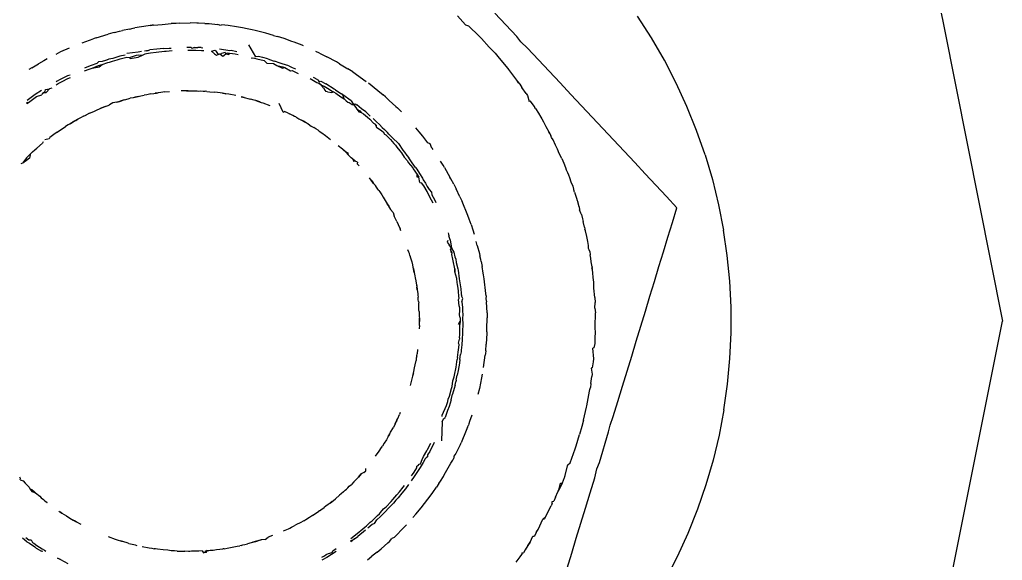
# Model space of a CAD drawing. Header units: millimetres. Extents: x -2916 to 2490, y 92 to 4100.
# Drawn here: x -865.2 to -847.08, y 1757.44 to 1767.41 of the extents above; entities that cross this region are included whole.
import ezdxf

# ---------------------------------------------------------------- set-up
doc = ezdxf.new("R2010")
doc.units = ezdxf.units.MM

msp = doc.modelspace()

# ---------------------------------------------------------------- linework, layer by layer
for p, q in [((-857.129, 1767.483), (-856.981, 1767.315)), ((-856.038, 1767.101), (-856.44, 1767.531)), ((-853.554, 1767.074), (-853.812, 1767.474)), ((-848.224, 1767.592), (-848.164, 1767.292)), ((-862.833, 1767.298), (-863.082, 1767.259)), ((-862.763, 1767.309), (-862.833, 1767.298)), ((-862.797, 1767.304), (-862.763, 1767.309)), ((-862.733, 1767.312), (-862.763, 1767.309)), ((-862.733, 1767.312), (-862.578, 1767.326)), ((-862.578, 1767.326), (-862.411, 1767.342)), ((-862.361, 1767.343), (-862.411, 1767.342)), ((-862.318, 1767.344), (-862.361, 1767.343)), ((-862.26, 1767.346), (-862.318, 1767.344)), ((-862.26, 1767.346), (-862.059, 1767.351)), ((-861.936, 1767.347), (-862.059, 1767.351)), ((-861.909, 1767.346), (-861.936, 1767.347)), ((-861.787, 1767.342), (-861.909, 1767.346)), ((-861.787, 1767.342), (-861.707, 1767.339)), ((-861.707, 1767.339), (-861.555, 1767.323)), ((-861.512, 1767.309), (-861.555, 1767.323)), ((-861.512, 1767.309), (-861.484, 1767.316)), ((-861.356, 1767.303), (-861.484, 1767.316)), ((-861.204, 1767.278), (-861.356, 1767.303)), ((-861.092, 1767.259), (-861.204, 1767.278)), ((-856.981, 1767.315), (-856.926, 1767.298)), ((-856.926, 1767.298), (-856.731, 1767.106)), ((-848.164, 1767.292), (-847.082, 1761.851)), ((-863.793, 1767.079), (-863.569, 1767.144)), ((-863.487, 1767.168), (-863.569, 1767.144)), ((-863.455, 1767.177), (-863.487, 1767.168)), ((-863.455, 1767.177), (-863.36, 1767.199)), ((-863.36, 1767.199), (-863.306, 1767.211)), ((-863.179, 1767.239), (-863.306, 1767.211)), ((-863.179, 1767.239), (-863.111, 1767.254)), ((-863.111, 1767.254), (-863.082, 1767.259)), ((-861.008, 1767.246), (-861.092, 1767.259)), ((-860.914, 1767.224), (-861.008, 1767.246)), ((-860.86, 1767.211), (-860.914, 1767.224)), ((-860.665, 1767.166), (-860.86, 1767.211)), ((-860.52, 1767.122), (-860.665, 1767.166)), ((-860.52, 1767.122), (-860.447, 1767.1)), ((-860.327, 1767.064), (-860.447, 1767.1)), ((-856.731, 1767.106), (-856.686, 1767.067)), ((-855.961, 1767.003), (-856.038, 1767.101)), ((-864.052, 1766.985), (-863.847, 1767.059)), ((-863.793, 1767.079), (-863.847, 1767.059)), ((-860.848, 1766.725), (-860.977, 1766.95)), ((-860.185, 1767.011), (-860.327, 1767.064)), ((-860.14, 1766.994), (-860.185, 1767.011)), ((-859.997, 1766.941), (-860.14, 1766.994)), ((-859.971, 1766.929), (-859.997, 1766.941)), ((-856.543, 1766.907), (-856.686, 1767.067)), ((-856.543, 1766.907), (-856.436, 1766.796)), ((-855.837, 1766.886), (-855.961, 1767.003)), ((-853.315, 1766.662), (-853.554, 1767.074)), ((-864.448, 1766.817), (-864.537, 1766.771)), ((-864.293, 1766.884), (-864.448, 1766.817)), ((-863.354, 1766.739), (-863.488, 1766.696)), ((-863.261, 1766.76), (-863.354, 1766.739)), ((-863.018, 1766.814), (-863.23, 1766.789)), ((-863.181, 1766.716), (-863.047, 1766.757)), ((-863.047, 1766.757), (-863.009, 1766.764)), ((-862.958, 1766.823), (-863.018, 1766.814)), ((-863.018, 1766.719), (-862.94, 1766.759)), ((-863.009, 1766.764), (-862.94, 1766.759)), ((-862.94, 1766.759), (-862.891, 1766.779)), ((-862.837, 1766.842), (-862.903, 1766.832)), ((-862.891, 1766.779), (-862.868, 1766.789)), ((-862.872, 1766.839), (-862.837, 1766.842)), ((-862.868, 1766.789), (-862.794, 1766.801)), ((-862.837, 1766.842), (-862.806, 1766.854)), ((-862.677, 1766.866), (-862.806, 1766.854)), ((-862.794, 1766.801), (-862.687, 1766.815)), ((-862.687, 1766.815), (-862.536, 1766.83)), ((-862.611, 1766.872), (-862.677, 1766.866)), ((-862.545, 1766.88), (-862.611, 1766.872)), ((-862.545, 1766.88), (-862.446, 1766.886)), ((-862.536, 1766.83), (-862.505, 1766.834)), ((-862.505, 1766.834), (-862.391, 1766.841)), ((-862.446, 1766.886), (-862.409, 1766.889)), ((-862.039, 1766.9), (-862.123, 1766.899)), ((-862.102, 1766.848), (-862.003, 1766.847)), ((-862.039, 1766.9), (-862.024, 1766.879)), ((-861.989, 1766.901), (-862.024, 1766.879)), ((-862.003, 1766.847), (-861.958, 1766.85)), ((-861.989, 1766.901), (-861.918, 1766.897)), ((-861.958, 1766.85), (-861.851, 1766.845)), ((-861.856, 1766.896), (-861.918, 1766.897)), ((-861.856, 1766.896), (-861.828, 1766.892)), ((-861.851, 1766.845), (-861.805, 1766.843)), ((-861.665, 1766.833), (-861.598, 1766.849)), ((-861.665, 1766.833), (-861.608, 1766.781)), ((-861.608, 1766.781), (-861.575, 1766.757)), ((-861.598, 1766.849), (-861.581, 1766.826)), ((-861.581, 1766.826), (-861.543, 1766.769)), ((-861.575, 1766.757), (-861.543, 1766.769)), ((-861.543, 1766.769), (-861.514, 1766.779)), ((-861.331, 1766.84), (-861.52, 1766.867)), ((-861.514, 1766.779), (-861.482, 1766.789)), ((-861.514, 1766.779), (-861.457, 1766.737)), ((-861.412, 1766.806), (-861.482, 1766.789)), ((-861.457, 1766.737), (-861.431, 1766.757)), ((-861.431, 1766.757), (-861.399, 1766.78)), ((-861.412, 1766.806), (-861.399, 1766.78)), ((-861.399, 1766.78), (-861.371, 1766.801)), ((-861.399, 1766.78), (-861.344, 1766.771)), ((-861.371, 1766.801), (-861.344, 1766.771)), ((-861.344, 1766.771), (-861.329, 1766.794)), ((-861.302, 1766.841), (-861.331, 1766.84)), ((-861.329, 1766.794), (-861.231, 1766.779)), ((-861.201, 1766.821), (-861.302, 1766.841)), ((-861.231, 1766.779), (-861.172, 1766.767)), ((-860.806, 1766.734), (-860.848, 1766.725)), ((-860.72, 1766.712), (-860.806, 1766.734)), ((-859.675, 1766.797), (-859.741, 1766.826)), ((-859.675, 1766.797), (-859.541, 1766.726)), ((-859.363, 1766.632), (-859.541, 1766.726)), ((-856.436, 1766.796), (-856.362, 1766.702)), ((-855.637, 1766.672), (-855.837, 1766.886)), ((-864.977, 1766.525), (-864.857, 1766.597)), ((-864.761, 1766.655), (-864.857, 1766.597)), ((-864.696, 1766.689), (-864.761, 1766.655)), ((-863.937, 1766.546), (-864.008, 1766.52)), ((-863.885, 1766.569), (-863.937, 1766.546)), ((-863.784, 1766.603), (-863.885, 1766.569)), ((-863.87, 1766.52), (-863.752, 1766.565)), ((-863.753, 1766.634), (-863.784, 1766.603)), ((-863.685, 1766.64), (-863.753, 1766.634)), ((-863.752, 1766.565), (-863.681, 1766.588)), ((-863.737, 1766.54), (-863.681, 1766.588)), ((-863.621, 1766.659), (-863.685, 1766.64)), ((-863.681, 1766.588), (-863.578, 1766.622)), ((-863.558, 1766.681), (-863.621, 1766.659)), ((-863.584, 1766.671), (-863.621, 1766.659)), ((-863.558, 1766.681), (-863.584, 1766.671)), ((-863.578, 1766.622), (-863.549, 1766.631)), ((-863.488, 1766.696), (-863.558, 1766.681)), ((-863.549, 1766.631), (-863.491, 1766.649)), ((-863.491, 1766.649), (-863.403, 1766.674)), ((-863.403, 1766.674), (-863.352, 1766.687)), ((-863.352, 1766.687), (-863.226, 1766.719)), ((-863.226, 1766.719), (-863.181, 1766.716)), ((-863.181, 1766.716), (-863.165, 1766.694)), ((-863.165, 1766.694), (-863.018, 1766.719)), ((-860.933, 1766.705), (-860.874, 1766.703)), ((-860.908, 1766.711), (-860.874, 1766.703)), ((-860.874, 1766.703), (-860.83, 1766.692)), ((-860.83, 1766.692), (-860.697, 1766.656)), ((-860.63, 1766.688), (-860.72, 1766.712)), ((-860.697, 1766.656), (-860.668, 1766.635)), ((-860.668, 1766.635), (-860.649, 1766.607)), ((-860.649, 1766.607), (-860.523, 1766.602)), ((-860.63, 1766.688), (-860.529, 1766.654)), ((-860.529, 1766.654), (-860.503, 1766.648)), ((-860.523, 1766.602), (-860.464, 1766.567)), ((-860.403, 1766.611), (-860.503, 1766.648)), ((-860.464, 1766.567), (-860.35, 1766.542)), ((-860.464, 1766.567), (-860.356, 1766.515)), ((-860.364, 1766.598), (-860.403, 1766.611)), ((-860.303, 1766.578), (-860.364, 1766.598)), ((-860.24, 1766.558), (-860.303, 1766.578)), ((-860.24, 1766.558), (-860.18, 1766.529)), ((-859.303, 1766.596), (-859.363, 1766.632)), ((-859.303, 1766.596), (-859.151, 1766.503)), ((-856.362, 1766.702), (-856.2, 1766.513)), ((-855.438, 1766.459), (-855.637, 1766.672)), ((-853.096, 1766.24), (-853.315, 1766.662)), ((-864.977, 1766.525), (-865.033, 1766.492)), ((-864.322, 1766.378), (-864.467, 1766.299)), ((-864.271, 1766.387), (-864.322, 1766.378)), ((-864.006, 1766.466), (-863.923, 1766.5)), ((-863.923, 1766.5), (-863.87, 1766.52)), ((-863.87, 1766.52), (-863.737, 1766.54)), ((-860.356, 1766.515), (-860.313, 1766.527)), ((-860.35, 1766.542), (-860.313, 1766.527)), ((-860.313, 1766.527), (-860.21, 1766.469)), ((-860.21, 1766.469), (-860.18, 1766.476)), ((-860.18, 1766.529), (-860.12, 1766.502)), ((-860.18, 1766.476), (-860.071, 1766.416)), ((-859.062, 1766.448), (-859.151, 1766.503)), ((-859.062, 1766.448), (-858.813, 1766.273)), ((-856.2, 1766.513), (-856.188, 1766.49)), ((-856.188, 1766.49), (-856.023, 1766.271)), ((-855.239, 1766.247), (-855.438, 1766.459)), ((-864.51, 1766.28), (-864.533, 1766.263)), ((-864.532, 1766.209), (-864.492, 1766.232)), ((-864.467, 1766.299), (-864.51, 1766.28)), ((-864.492, 1766.232), (-864.42, 1766.271)), ((-864.42, 1766.271), (-864.314, 1766.325)), ((-864.314, 1766.325), (-864.268, 1766.348)), ((-859.848, 1766.324), (-859.722, 1766.253)), ((-859.703, 1766.302), (-859.783, 1766.344)), ((-859.722, 1766.253), (-859.686, 1766.24)), ((-859.703, 1766.302), (-859.679, 1766.267)), ((-859.686, 1766.24), (-859.636, 1766.204)), ((-859.658, 1766.216), (-859.686, 1766.24)), ((-859.679, 1766.267), (-859.653, 1766.276)), ((-859.636, 1766.204), (-859.658, 1766.216)), ((-859.653, 1766.276), (-859.56, 1766.227)), ((-859.636, 1766.204), (-859.586, 1766.183)), ((-859.602, 1766.154), (-859.636, 1766.204)), ((-859.586, 1766.183), (-859.527, 1766.149)), ((-859.406, 1766.13), (-859.56, 1766.227)), ((-858.774, 1766.245), (-858.601, 1766.106)), ((-856.003, 1766.245), (-856.023, 1766.271)), ((-856.023, 1766.271), (-855.979, 1766.219)), ((-856.003, 1766.245), (-855.979, 1766.219)), ((-855.979, 1766.219), (-855.943, 1766.158)), ((-855.041, 1766.034), (-855.239, 1766.247)), ((-852.898, 1765.807), (-853.096, 1766.24)), ((-864.917, 1766.03), (-865.065, 1765.923)), ((-864.799, 1766.105), (-864.917, 1766.03)), ((-864.892, 1765.993), (-864.798, 1766.028)), ((-864.785, 1766.058), (-864.798, 1766.028)), ((-864.785, 1766.058), (-864.736, 1766.089)), ((-864.785, 1766.058), (-864.757, 1766.063)), ((-864.757, 1766.063), (-864.717, 1766.069)), ((-864.736, 1766.089), (-864.729, 1766.121)), ((-864.729, 1766.121), (-864.654, 1766.139)), ((-864.717, 1766.069), (-864.654, 1766.139)), ((-864.613, 1766.148), (-864.654, 1766.139)), ((-863.018, 1765.997), (-862.972, 1766.006)), ((-862.972, 1766.006), (-862.909, 1766.02)), ((-862.86, 1766.027), (-862.909, 1766.02)), ((-862.788, 1766.043), (-862.86, 1766.027)), ((-862.788, 1766.043), (-862.732, 1766.051)), ((-862.732, 1766.051), (-862.706, 1766.055)), ((-862.65, 1766.063), (-862.706, 1766.055)), ((-862.706, 1766.055), (-862.68, 1766.057)), ((-862.68, 1766.057), (-862.65, 1766.063)), ((-862.6, 1766.068), (-862.65, 1766.063)), ((-862.528, 1766.078), (-862.6, 1766.068)), ((-862.528, 1766.078), (-862.441, 1766.084)), ((-862.129, 1766.101), (-862.225, 1766.096)), ((-862.129, 1766.101), (-862.072, 1766.101)), ((-862.099, 1766.101), (-862.129, 1766.101)), ((-862.099, 1766.101), (-862.072, 1766.101)), ((-862.072, 1766.101), (-862.006, 1766.101)), ((-862.006, 1766.101), (-861.933, 1766.097)), ((-861.933, 1766.097), (-861.908, 1766.095)), ((-861.908, 1766.095), (-861.867, 1766.096)), ((-861.867, 1766.096), (-861.819, 1766.092)), ((-861.819, 1766.092), (-861.781, 1766.091)), ((-861.755, 1766.089), (-861.781, 1766.091)), ((-861.755, 1766.089), (-861.696, 1766.082)), ((-861.696, 1766.082), (-861.606, 1766.075)), ((-861.504, 1766.06), (-861.606, 1766.075)), ((-861.465, 1766.056), (-861.504, 1766.06)), ((-861.465, 1766.056), (-861.439, 1766.053)), ((-861.4, 1766.045), (-861.465, 1766.056)), ((-861.439, 1766.053), (-861.4, 1766.045)), ((-861.347, 1766.037), (-861.4, 1766.045)), ((-861.22, 1766.01), (-861.347, 1766.037)), ((-859.602, 1766.154), (-859.575, 1766.114)), ((-859.575, 1766.114), (-859.557, 1766.087)), ((-859.529, 1766.082), (-859.557, 1766.087)), ((-859.529, 1766.082), (-859.446, 1766.067)), ((-859.527, 1766.149), (-859.44, 1766.095)), ((-859.446, 1766.067), (-859.415, 1766.078)), ((-859.44, 1766.095), (-859.415, 1766.078)), ((-859.415, 1766.078), (-859.372, 1766.053)), ((-859.379, 1766.117), (-859.406, 1766.13)), ((-859.379, 1766.117), (-859.354, 1766.099)), ((-859.372, 1766.053), (-859.279, 1765.991)), ((-859.354, 1766.099), (-859.268, 1766.044)), ((-859.247, 1766.025), (-859.268, 1766.044)), ((-859.09, 1765.915), (-859.247, 1766.025)), ((-859.22, 1765.951), (-859.247, 1766.025)), ((-858.601, 1766.106), (-858.499, 1766.024)), ((-858.457, 1765.986), (-858.499, 1766.024)), ((-855.865, 1766.047), (-855.943, 1766.158)), ((-855.865, 1766.047), (-855.842, 1766.011)), ((-855.842, 1766.011), (-855.809, 1765.903)), ((-854.843, 1765.823), (-855.041, 1766.034)), ((-865.067, 1765.862), (-865.066, 1765.892)), ((-865.067, 1765.862), (-865.039, 1765.884)), ((-865.066, 1765.892), (-865.039, 1765.884)), ((-865.039, 1765.884), (-864.892, 1765.993)), ((-863.626, 1765.811), (-863.571, 1765.83)), ((-863.571, 1765.83), (-863.546, 1765.842)), ((-863.486, 1765.88), (-863.546, 1765.842)), ((-863.415, 1765.887), (-863.486, 1765.88)), ((-863.415, 1765.887), (-863.351, 1765.908)), ((-863.382, 1765.896), (-863.415, 1765.887)), ((-863.382, 1765.896), (-863.326, 1765.915)), ((-863.351, 1765.908), (-863.382, 1765.896)), ((-863.297, 1765.924), (-863.351, 1765.908)), ((-863.351, 1765.908), (-863.326, 1765.915)), ((-863.326, 1765.915), (-863.297, 1765.924)), ((-863.263, 1765.932), (-863.297, 1765.924)), ((-863.263, 1765.932), (-863.164, 1765.962)), ((-863.112, 1765.972), (-863.164, 1765.962)), ((-863.044, 1765.991), (-863.112, 1765.972)), ((-863.076, 1765.982), (-863.112, 1765.972)), ((-863.076, 1765.982), (-863.018, 1765.997)), ((-863.044, 1765.991), (-863.076, 1765.982)), ((-863.018, 1765.997), (-863.044, 1765.991)), ((-861.091, 1765.984), (-861.12, 1765.991)), ((-861.12, 1765.991), (-861.065, 1765.977)), ((-861.065, 1765.977), (-861.091, 1765.984)), ((-861.065, 1765.977), (-860.971, 1765.954)), ((-860.971, 1765.954), (-860.945, 1765.944)), ((-860.881, 1765.926), (-860.945, 1765.944)), ((-860.846, 1765.918), (-860.881, 1765.926)), ((-860.846, 1765.918), (-860.82, 1765.91)), ((-860.778, 1765.895), (-860.846, 1765.918)), ((-860.82, 1765.91), (-860.75, 1765.885)), ((-860.82, 1765.91), (-860.778, 1765.895)), ((-860.778, 1765.895), (-860.75, 1765.885)), ((-860.75, 1765.885), (-860.721, 1765.878)), ((-860.721, 1765.878), (-860.589, 1765.828)), ((-860.345, 1765.707), (-860.417, 1765.868)), ((-859.279, 1765.991), (-859.22, 1765.951)), ((-859.22, 1765.951), (-859.186, 1765.913)), ((-859.186, 1765.913), (-859.155, 1765.89)), ((-859.155, 1765.89), (-859.126, 1765.883)), ((-859.126, 1765.883), (-859.073, 1765.844)), ((-859.09, 1765.915), (-859.045, 1765.849)), ((-859.073, 1765.844), (-859.045, 1765.849)), ((-859.045, 1765.849), (-859.014, 1765.857)), ((-859.045, 1765.849), (-859.006, 1765.792)), ((-859.014, 1765.857), (-858.988, 1765.843)), ((-858.902, 1765.77), (-858.988, 1765.843)), ((-858.388, 1765.922), (-858.457, 1765.986)), ((-858.388, 1765.922), (-858.265, 1765.81)), ((-855.784, 1765.909), (-855.809, 1765.903)), ((-855.716, 1765.817), (-855.784, 1765.909)), ((-854.646, 1765.612), (-854.843, 1765.823)), ((-864.025, 1765.631), (-863.981, 1765.652)), ((-863.917, 1765.685), (-863.981, 1765.652)), ((-863.981, 1765.652), (-863.941, 1765.673)), ((-863.917, 1765.685), (-863.941, 1765.673)), ((-863.917, 1765.685), (-863.865, 1765.708)), ((-863.865, 1765.708), (-863.822, 1765.726)), ((-863.822, 1765.726), (-863.789, 1765.744)), ((-863.789, 1765.744), (-863.719, 1765.772)), ((-863.661, 1765.797), (-863.719, 1765.772)), ((-863.719, 1765.772), (-863.686, 1765.785)), ((-863.686, 1765.785), (-863.626, 1765.811)), ((-863.686, 1765.785), (-863.661, 1765.797)), ((-863.626, 1765.811), (-863.661, 1765.797)), ((-860.345, 1765.707), (-860.322, 1765.717)), ((-860.253, 1765.688), (-860.322, 1765.717)), ((-860.253, 1765.688), (-860.229, 1765.676)), ((-860.164, 1765.641), (-860.229, 1765.676)), ((-860.137, 1765.627), (-860.164, 1765.641)), ((-859.006, 1765.792), (-858.986, 1765.762)), ((-858.986, 1765.762), (-858.929, 1765.732)), ((-858.986, 1765.762), (-858.952, 1765.713)), ((-858.952, 1765.713), (-858.905, 1765.701)), ((-858.929, 1765.732), (-858.905, 1765.701)), ((-858.905, 1765.701), (-858.861, 1765.675)), ((-858.823, 1765.709), (-858.902, 1765.77)), ((-858.861, 1765.675), (-858.789, 1765.614)), ((-858.738, 1765.632), (-858.823, 1765.709)), ((-858.265, 1765.81), (-858.239, 1765.786)), ((-858.165, 1765.709), (-858.239, 1765.786)), ((-855.689, 1765.772), (-855.716, 1765.817)), ((-855.703, 1765.794), (-855.716, 1765.817)), ((-855.689, 1765.772), (-855.703, 1765.794)), ((-855.689, 1765.772), (-855.637, 1765.685)), ((-855.637, 1765.685), (-855.595, 1765.612)), ((-852.72, 1765.366), (-852.898, 1765.807)), ((-864.308, 1765.47), (-864.359, 1765.44)), ((-864.254, 1765.505), (-864.308, 1765.47)), ((-864.275, 1765.49), (-864.308, 1765.47)), ((-864.275, 1765.49), (-864.222, 1765.524)), ((-864.254, 1765.505), (-864.275, 1765.49)), ((-864.254, 1765.505), (-864.199, 1765.537)), ((-864.254, 1765.505), (-864.222, 1765.524)), ((-864.199, 1765.537), (-864.222, 1765.524)), ((-864.134, 1765.574), (-864.199, 1765.537)), ((-864.199, 1765.537), (-864.17, 1765.552)), ((-864.17, 1765.552), (-864.134, 1765.574)), ((-864.071, 1765.604), (-864.134, 1765.574)), ((-864.025, 1765.631), (-864.071, 1765.604)), ((-860.112, 1765.617), (-860.137, 1765.627)), ((-860.112, 1765.617), (-860.055, 1765.585)), ((-860.055, 1765.585), (-860.004, 1765.559)), ((-859.972, 1765.54), (-860.004, 1765.559)), ((-860.004, 1765.559), (-859.949, 1765.527)), ((-859.972, 1765.54), (-859.949, 1765.527)), ((-859.922, 1765.51), (-859.972, 1765.54)), ((-859.922, 1765.51), (-859.949, 1765.527)), ((-859.949, 1765.527), (-859.884, 1765.489)), ((-859.884, 1765.489), (-859.922, 1765.51)), ((-859.884, 1765.489), (-859.827, 1765.45)), ((-858.789, 1765.614), (-858.745, 1765.574)), ((-858.745, 1765.574), (-858.68, 1765.504)), ((-858.625, 1765.53), (-858.688, 1765.587)), ((-858.68, 1765.504), (-858.654, 1765.491)), ((-858.654, 1765.491), (-858.624, 1765.43)), ((-858.621, 1765.459), (-858.654, 1765.491)), ((-858.567, 1765.478), (-858.625, 1765.53)), ((-858.624, 1765.43), (-858.621, 1765.459)), ((-858.567, 1765.478), (-858.516, 1765.424)), ((-855.595, 1765.612), (-855.576, 1765.582)), ((-855.576, 1765.582), (-855.545, 1765.527)), ((-855.545, 1765.527), (-855.498, 1765.44)), ((-854.449, 1765.402), (-854.646, 1765.612)), ((-864.575, 1765.293), (-864.648, 1765.237)), ((-864.512, 1765.337), (-864.575, 1765.293)), ((-864.512, 1765.337), (-864.468, 1765.368)), ((-864.512, 1765.337), (-864.49, 1765.353)), ((-864.49, 1765.353), (-864.468, 1765.368)), ((-864.468, 1765.368), (-864.423, 1765.397)), ((-864.423, 1765.397), (-864.359, 1765.44)), ((-859.827, 1765.45), (-859.78, 1765.424)), ((-859.74, 1765.396), (-859.78, 1765.424)), ((-859.702, 1765.372), (-859.74, 1765.396)), ((-859.702, 1765.372), (-859.68, 1765.357)), ((-859.68, 1765.357), (-859.634, 1765.323)), ((-859.634, 1765.323), (-859.564, 1765.275)), ((-859.564, 1765.275), (-859.471, 1765.202)), ((-858.624, 1765.43), (-858.523, 1765.363)), ((-858.523, 1765.363), (-858.502, 1765.341)), ((-858.516, 1765.424), (-858.473, 1765.384)), ((-858.502, 1765.341), (-858.477, 1765.3)), ((-858.477, 1765.3), (-858.45, 1765.287)), ((-858.423, 1765.328), (-858.473, 1765.384)), ((-858.45, 1765.287), (-858.397, 1765.231)), ((-858.397, 1765.3), (-858.423, 1765.328)), ((-858.328, 1765.229), (-858.397, 1765.3)), ((-857.834, 1765.341), (-857.899, 1765.418)), ((-857.768, 1765.263), (-857.834, 1765.341)), ((-855.498, 1765.44), (-855.444, 1765.342)), ((-855.444, 1765.342), (-855.41, 1765.277)), ((-855.428, 1765.31), (-855.444, 1765.342)), ((-855.41, 1765.277), (-855.428, 1765.31)), ((-855.394, 1765.24), (-855.41, 1765.277)), ((-854.253, 1765.192), (-854.449, 1765.402)), ((-852.563, 1764.916), (-852.72, 1765.366)), ((-864.783, 1765.133), (-864.888, 1765.043)), ((-864.772, 1765.161), (-864.783, 1765.133)), ((-864.661, 1765.211), (-864.741, 1765.192)), ((-864.648, 1765.237), (-864.661, 1765.211)), ((-858.397, 1765.231), (-858.368, 1765.198)), ((-858.368, 1765.198), (-858.303, 1765.126)), ((-858.328, 1765.229), (-858.22, 1765.13)), ((-858.303, 1765.126), (-858.276, 1765.094)), ((-858.276, 1765.094), (-858.249, 1765.061)), ((-858.22, 1765.13), (-858.135, 1765.004)), ((-857.678, 1765.141), (-857.768, 1765.263)), ((-857.632, 1765.121), (-857.678, 1765.141)), ((-857.605, 1765.043), (-857.632, 1765.121)), ((-855.368, 1765.192), (-855.394, 1765.24)), ((-855.321, 1765.097), (-855.368, 1765.192)), ((-855.303, 1765.059), (-855.321, 1765.097)), ((-854.057, 1764.983), (-854.253, 1765.192)), ((-865.01, 1764.93), (-865.039, 1764.901)), ((-865.01, 1764.93), (-865.019, 1764.87)), ((-864.966, 1764.974), (-865.01, 1764.93)), ((-864.985, 1764.955), (-865.01, 1764.93)), ((-864.985, 1764.955), (-864.966, 1764.974)), ((-864.966, 1764.974), (-864.924, 1765.01)), ((-864.924, 1765.01), (-864.888, 1765.043)), ((-859.253, 1765.023), (-859.329, 1765.085)), ((-859.226, 1764.998), (-859.253, 1765.023)), ((-859.204, 1764.978), (-859.253, 1765.023)), ((-859.204, 1764.978), (-859.226, 1764.998)), ((-859.204, 1764.978), (-859.184, 1764.96)), ((-859.148, 1764.948), (-859.204, 1764.978)), ((-859.184, 1764.96), (-859.148, 1764.948)), ((-859.184, 1764.96), (-859.146, 1764.921)), ((-859.146, 1764.921), (-859.148, 1764.948)), ((-859.092, 1764.865), (-859.146, 1764.921)), ((-858.249, 1765.061), (-858.191, 1764.991)), ((-858.191, 1764.991), (-858.161, 1764.953)), ((-858.161, 1764.953), (-858.116, 1764.875)), ((-858.135, 1765.004), (-858.106, 1764.965)), ((-858.106, 1764.965), (-858.067, 1764.905)), ((-857.605, 1765.043), (-857.584, 1765.014)), ((-855.286, 1765.023), (-855.303, 1765.059)), ((-855.257, 1764.94), (-855.286, 1765.023)), ((-855.207, 1764.848), (-855.257, 1764.94)), ((-853.862, 1764.774), (-854.057, 1764.983)), ((-852.563, 1764.916), (-852.428, 1764.46)), ((-865.179, 1764.761), (-865.148, 1764.769)), ((-865.079, 1764.865), (-865.148, 1764.769)), ((-865.148, 1764.769), (-865.056, 1764.841)), ((-865.039, 1764.901), (-865.079, 1764.865)), ((-865.056, 1764.841), (-865.019, 1764.87)), ((-859.064, 1764.843), (-859.092, 1764.865)), ((-859.064, 1764.843), (-859.043, 1764.793)), ((-859.017, 1764.799), (-859.064, 1764.843)), ((-859.017, 1764.799), (-859.043, 1764.793)), ((-858.971, 1764.78), (-859.017, 1764.799)), ((-858.971, 1764.78), (-858.978, 1764.755)), ((-858.945, 1764.715), (-858.978, 1764.755)), ((-858.116, 1764.875), (-858.05, 1764.808)), ((-858.067, 1764.905), (-858.026, 1764.86)), ((-858.05, 1764.808), (-858.042, 1764.777)), ((-858.042, 1764.777), (-857.956, 1764.681)), ((-857.966, 1764.773), (-858.026, 1764.86)), ((-857.903, 1764.687), (-857.966, 1764.773)), ((-857.396, 1764.728), (-857.443, 1764.801)), ((-855.207, 1764.848), (-855.19, 1764.806)), ((-855.19, 1764.806), (-855.17, 1764.763)), ((-855.17, 1764.763), (-855.138, 1764.683)), ((-853.667, 1764.565), (-853.862, 1764.774)), ((-857.956, 1764.681), (-857.945, 1764.659)), ((-857.945, 1764.659), (-857.876, 1764.555)), ((-857.903, 1764.687), (-857.881, 1764.652)), ((-857.881, 1764.652), (-857.83, 1764.576)), ((-857.874, 1764.507), (-857.876, 1764.555)), ((-857.876, 1764.555), (-857.845, 1764.506)), ((-857.83, 1764.576), (-857.776, 1764.485)), ((-857.367, 1764.683), (-857.396, 1764.728)), ((-857.367, 1764.683), (-857.27, 1764.509)), ((-855.138, 1764.683), (-855.123, 1764.641)), ((-855.123, 1764.641), (-855.102, 1764.595)), ((-855.102, 1764.595), (-855.085, 1764.547)), ((-853.472, 1764.357), (-853.667, 1764.565)), ((-858.719, 1764.45), (-858.753, 1764.494)), ((-858.719, 1764.45), (-858.698, 1764.421)), ((-858.676, 1764.389), (-858.719, 1764.45)), ((-858.698, 1764.421), (-858.676, 1764.389)), ((-858.676, 1764.389), (-858.645, 1764.351)), ((-857.845, 1764.506), (-857.874, 1764.507)), ((-857.822, 1764.408), (-857.845, 1764.506)), ((-857.822, 1764.408), (-857.792, 1764.404)), ((-857.751, 1764.349), (-857.792, 1764.404)), ((-857.776, 1764.485), (-857.761, 1764.454)), ((-857.761, 1764.454), (-857.719, 1764.395)), ((-857.719, 1764.395), (-857.706, 1764.371)), ((-857.719, 1764.395), (-857.688, 1764.336)), ((-857.706, 1764.371), (-857.688, 1764.336)), ((-857.252, 1764.476), (-857.27, 1764.509)), ((-857.195, 1764.375), (-857.252, 1764.476)), ((-857.195, 1764.375), (-857.154, 1764.288)), ((-855.085, 1764.547), (-855.065, 1764.499)), ((-855.065, 1764.499), (-855.037, 1764.422)), ((-855.037, 1764.422), (-855.006, 1764.338)), ((-852.428, 1764.46), (-852.315, 1763.998)), ((-858.625, 1764.319), (-858.645, 1764.351)), ((-858.599, 1764.283), (-858.625, 1764.319)), ((-858.58, 1764.259), (-858.599, 1764.283)), ((-858.58, 1764.259), (-858.565, 1764.238)), ((-858.565, 1764.238), (-858.528, 1764.178)), ((-857.692, 1764.244), (-857.751, 1764.349)), ((-857.662, 1764.189), (-857.692, 1764.244)), ((-857.688, 1764.336), (-857.654, 1764.279)), ((-857.612, 1764.083), (-857.662, 1764.189)), ((-857.654, 1764.279), (-857.608, 1764.228)), ((-857.608, 1764.228), (-857.604, 1764.179)), ((-857.085, 1764.143), (-857.154, 1764.288)), ((-855.006, 1764.338), (-854.989, 1764.284)), ((-854.989, 1764.284), (-854.987, 1764.255)), ((-854.97, 1764.232), (-854.987, 1764.255)), ((-854.97, 1764.232), (-854.947, 1764.158)), ((-853.278, 1764.15), (-853.472, 1764.357)), ((-858.528, 1764.178), (-858.498, 1764.135)), ((-858.498, 1764.135), (-858.445, 1764.046)), ((-858.445, 1764.046), (-858.425, 1764.017)), ((-858.425, 1764.017), (-858.397, 1763.968)), ((-858.41, 1763.991), (-858.425, 1764.017)), ((-857.581, 1764.028), (-857.612, 1764.083)), ((-857.604, 1764.179), (-857.556, 1764.091)), ((-857.556, 1764.091), (-857.532, 1764.039)), ((-857.085, 1764.143), (-857.044, 1764.057)), ((-856.94, 1763.797), (-857.044, 1764.057)), ((-854.947, 1764.158), (-854.936, 1764.12)), ((-854.936, 1764.12), (-854.92, 1764.078)), ((-854.92, 1764.078), (-854.913, 1764.048)), ((-854.885, 1763.961), (-854.913, 1764.048)), ((-853.084, 1763.943), (-853.278, 1764.15)), ((-858.383, 1763.942), (-858.41, 1763.991)), ((-858.397, 1763.968), (-858.383, 1763.942)), ((-858.364, 1763.91), (-858.397, 1763.968)), ((-858.383, 1763.942), (-858.364, 1763.91)), ((-858.364, 1763.91), (-858.317, 1763.856)), ((-858.317, 1763.856), (-858.299, 1763.787)), ((-854.885, 1763.961), (-854.878, 1763.904)), ((-854.853, 1763.839), (-854.878, 1763.904)), ((-854.844, 1763.815), (-854.853, 1763.839)), ((-853.167, 1763.672), (-853.084, 1763.943)), ((-852.315, 1763.998), (-852.224, 1763.53)), ((-858.287, 1763.759), (-858.299, 1763.787)), ((-858.26, 1763.711), (-858.287, 1763.759)), ((-858.249, 1763.687), (-858.26, 1763.711)), ((-858.249, 1763.687), (-858.225, 1763.632)), ((-856.913, 1763.729), (-856.94, 1763.797)), ((-856.88, 1763.63), (-856.913, 1763.729)), ((-854.844, 1763.815), (-854.825, 1763.735)), ((-854.825, 1763.735), (-854.81, 1763.687)), ((-854.786, 1763.584), (-854.81, 1763.687)), ((-853.249, 1763.401), (-853.167, 1763.672)), ((-858.225, 1763.632), (-858.187, 1763.551)), ((-858.174, 1763.514), (-858.187, 1763.551)), ((-857.303, 1763.48), (-857.293, 1763.454)), ((-856.88, 1763.63), (-856.848, 1763.533)), ((-856.848, 1763.533), (-856.822, 1763.452)), ((-854.786, 1763.584), (-854.782, 1763.548)), ((-854.77, 1763.514), (-854.782, 1763.548)), ((-854.746, 1763.411), (-854.77, 1763.514)), ((-852.155, 1763.06), (-852.224, 1763.53)), ((-857.309, 1763.339), (-857.319, 1763.306)), ((-857.319, 1763.306), (-857.285, 1763.26)), ((-857.293, 1763.454), (-857.287, 1763.426)), ((-857.265, 1763.349), (-857.287, 1763.426)), ((-857.265, 1763.349), (-857.243, 1763.194)), ((-856.765, 1763.248), (-856.783, 1763.318)), ((-854.728, 1763.316), (-854.746, 1763.411)), ((-854.72, 1763.281), (-854.728, 1763.316)), ((-854.716, 1763.244), (-854.72, 1763.281)), ((-853.332, 1763.129), (-853.249, 1763.401)), ((-858.026, 1763.12), (-858.044, 1763.168)), ((-858.018, 1763.095), (-858.026, 1763.12)), ((-857.243, 1763.194), (-857.285, 1763.26)), ((-857.26, 1763.172), (-857.243, 1763.194)), ((-857.231, 1763.107), (-857.26, 1763.172)), ((-857.26, 1763.172), (-857.255, 1763.121)), ((-857.255, 1763.121), (-857.231, 1763.107)), ((-857.243, 1763.194), (-857.195, 1763.123)), ((-857.237, 1763.081), (-857.231, 1763.107)), ((-857.195, 1763.123), (-857.176, 1763.039)), ((-856.765, 1763.248), (-856.726, 1763.096)), ((-854.711, 1763.187), (-854.716, 1763.244)), ((-854.699, 1763.164), (-854.711, 1763.187)), ((-854.692, 1763.132), (-854.699, 1763.164)), ((-854.692, 1763.132), (-854.683, 1763.074)), ((-853.415, 1762.856), (-853.332, 1763.129)), ((-858.007, 1763.059), (-858.018, 1763.095)), ((-858.007, 1763.059), (-857.998, 1763.018)), ((-857.998, 1763.018), (-857.974, 1762.941)), ((-857.974, 1762.941), (-857.962, 1762.887)), ((-857.215, 1762.995), (-857.237, 1763.081)), ((-857.208, 1762.964), (-857.215, 1762.995)), ((-857.176, 1762.817), (-857.208, 1762.964)), ((-857.176, 1763.039), (-857.163, 1762.995)), ((-857.163, 1762.995), (-857.152, 1762.933)), ((-857.152, 1762.933), (-857.126, 1762.817)), ((-856.726, 1763.096), (-856.715, 1763.053)), ((-856.702, 1762.986), (-856.715, 1763.053)), ((-856.696, 1762.953), (-856.702, 1762.986)), ((-856.696, 1762.953), (-856.678, 1762.857)), ((-854.672, 1763.012), (-854.683, 1763.074)), ((-854.666, 1762.941), (-854.672, 1763.012)), ((-854.649, 1762.851), (-854.666, 1762.941)), ((-852.109, 1762.586), (-852.155, 1763.06)), ((-857.962, 1762.887), (-857.952, 1762.847)), ((-857.952, 1762.847), (-857.943, 1762.814)), ((-857.943, 1762.814), (-857.937, 1762.788)), ((-857.929, 1762.745), (-857.943, 1762.814)), ((-857.937, 1762.788), (-857.929, 1762.745)), ((-857.929, 1762.745), (-857.915, 1762.686)), ((-857.176, 1762.817), (-857.182, 1762.787)), ((-857.182, 1762.787), (-857.176, 1762.76)), ((-857.176, 1762.76), (-857.176, 1762.817)), ((-857.144, 1762.637), (-857.176, 1762.76)), ((-857.126, 1762.817), (-857.12, 1762.787)), ((-857.12, 1762.787), (-857.099, 1762.632)), ((-856.654, 1762.735), (-856.678, 1762.857)), ((-854.649, 1762.851), (-854.654, 1762.823)), ((-854.643, 1762.797), (-854.654, 1762.823)), ((-854.643, 1762.797), (-854.649, 1762.851)), ((-854.635, 1762.74), (-854.643, 1762.797)), ((-854.629, 1762.652), (-854.635, 1762.74)), ((-853.498, 1762.583), (-853.415, 1762.856)), ((-857.915, 1762.686), (-857.91, 1762.647)), ((-857.91, 1762.647), (-857.9, 1762.594)), ((-857.9, 1762.594), (-857.89, 1762.549)), ((-857.133, 1762.563), (-857.144, 1762.637)), ((-857.129, 1762.527), (-857.133, 1762.563)), ((-857.099, 1762.632), (-857.079, 1762.521)), ((-856.649, 1762.706), (-856.654, 1762.735)), ((-856.64, 1762.63), (-856.649, 1762.706)), ((-856.605, 1762.357), (-856.64, 1762.63)), ((-854.617, 1762.57), (-854.629, 1762.652)), ((-854.616, 1762.457), (-854.617, 1762.57)), ((-853.581, 1762.309), (-853.498, 1762.583)), ((-852.086, 1762.11), (-852.109, 1762.586)), ((-857.89, 1762.549), (-857.878, 1762.475)), ((-857.89, 1762.549), (-857.882, 1762.502)), ((-857.882, 1762.502), (-857.878, 1762.475)), ((-857.882, 1762.502), (-857.871, 1762.428)), ((-857.871, 1762.428), (-857.878, 1762.475)), ((-857.871, 1762.428), (-857.864, 1762.361)), ((-857.119, 1762.456), (-857.129, 1762.527)), ((-857.113, 1762.4), (-857.119, 1762.456)), ((-857.103, 1762.306), (-857.113, 1762.4)), ((-857.079, 1762.521), (-857.067, 1762.446)), ((-857.067, 1762.446), (-857.06, 1762.362)), ((-854.595, 1762.286), (-854.616, 1762.457)), ((-857.864, 1762.361), (-857.862, 1762.331)), ((-857.862, 1762.331), (-857.855, 1762.29)), ((-857.853, 1762.249), (-857.855, 1762.29)), ((-857.849, 1762.213), (-857.853, 1762.249)), ((-857.849, 1762.213), (-857.845, 1762.186)), ((-857.11, 1762.246), (-857.1, 1762.274)), ((-857.102, 1762.131), (-857.11, 1762.246)), ((-857.1, 1762.274), (-857.103, 1762.306)), ((-857.06, 1762.362), (-857.053, 1762.314)), ((-857.033, 1762.27), (-857.053, 1762.314)), ((-857.047, 1762.208), (-857.033, 1762.27)), ((-857.047, 1762.208), (-857.038, 1762.103)), ((-856.603, 1762.319), (-856.61, 1762.261)), ((-856.61, 1762.261), (-856.596, 1762.205)), ((-856.603, 1762.319), (-856.605, 1762.357)), ((-856.584, 1762.005), (-856.596, 1762.205)), ((-854.595, 1762.286), (-854.59, 1762.194)), ((-854.595, 1762.09), (-854.59, 1762.194)), ((-853.665, 1762.034), (-853.581, 1762.309)), ((-857.843, 1762.159), (-857.845, 1762.186)), ((-857.841, 1762.105), (-857.843, 1762.159)), ((-857.84, 1762.058), (-857.841, 1762.105)), ((-857.836, 1762.029), (-857.84, 1762.058)), ((-857.836, 1762.029), (-857.835, 1761.932)), ((-857.088, 1762.092), (-857.102, 1762.131)), ((-857.09, 1761.964), (-857.087, 1762.047)), ((-857.087, 1762.047), (-857.088, 1762.092)), ((-857.038, 1762.103), (-857.037, 1762.036)), ((-857.037, 1762.036), (-857.034, 1761.97)), ((-854.595, 1762.09), (-854.584, 1762.003)), ((-853.749, 1761.759), (-853.665, 1762.034)), ((-852.085, 1761.634), (-852.086, 1762.11)), ((-857.835, 1761.932), (-857.833, 1761.906)), ((-857.833, 1761.906), (-857.832, 1761.842)), ((-857.832, 1761.868), (-857.833, 1761.906)), ((-857.833, 1761.767), (-857.832, 1761.842)), ((-857.832, 1761.842), (-857.832, 1761.868)), ((-857.11, 1761.796), (-857.082, 1761.851)), ((-857.082, 1761.91), (-857.09, 1761.964)), ((-857.082, 1761.851), (-857.087, 1761.785)), ((-857.082, 1761.91), (-857.082, 1761.851)), ((-857.034, 1761.97), (-857.035, 1761.899)), ((-857.035, 1761.899), (-857.035, 1761.864)), ((-857.035, 1761.864), (-857.034, 1761.833)), ((-857.034, 1761.833), (-857.033, 1761.758)), ((-856.586, 1761.707), (-856.585, 1761.908)), ((-856.584, 1762.005), (-856.585, 1761.908)), ((-854.589, 1761.824), (-854.582, 1761.92)), ((-854.585, 1761.956), (-854.584, 1762.003)), ((-854.582, 1761.92), (-854.585, 1761.956)), ((-848.164, 1756.411), (-847.082, 1761.851)), ((-857.833, 1761.767), (-857.837, 1761.708)), ((-857.087, 1761.785), (-857.11, 1761.796)), ((-857.088, 1761.638), (-857.084, 1761.727)), ((-857.084, 1761.727), (-857.087, 1761.785)), ((-857.036, 1761.697), (-857.037, 1761.625)), ((-857.033, 1761.758), (-857.036, 1761.697)), ((-856.586, 1761.652), (-856.588, 1761.626)), ((-856.586, 1761.652), (-856.586, 1761.707)), ((-854.592, 1761.721), (-854.588, 1761.797)), ((-854.585, 1761.646), (-854.592, 1761.721)), ((-854.588, 1761.797), (-854.589, 1761.824)), ((-853.833, 1761.482), (-853.749, 1761.759)), ((-857.111, 1761.446), (-857.094, 1761.518)), ((-857.092, 1761.544), (-857.094, 1761.518)), ((-857.092, 1761.544), (-857.089, 1761.6)), ((-857.089, 1761.6), (-857.088, 1761.638)), ((-857.046, 1761.519), (-857.051, 1761.413)), ((-857.037, 1761.625), (-857.046, 1761.519)), ((-856.588, 1761.626), (-856.601, 1761.425)), ((-854.594, 1761.435), (-854.593, 1761.539)), ((-854.593, 1761.539), (-854.585, 1761.646)), ((-853.917, 1761.205), (-853.833, 1761.482)), ((-852.106, 1761.159), (-852.085, 1761.634)), ((-857.867, 1761.329), (-857.876, 1761.245)), ((-857.116, 1761.279), (-857.106, 1761.362)), ((-857.102, 1761.42), (-857.111, 1761.446)), ((-857.106, 1761.362), (-857.102, 1761.42)), ((-857.063, 1761.316), (-857.064, 1761.281)), ((-857.051, 1761.413), (-857.063, 1761.316)), ((-856.61, 1761.3), (-856.616, 1761.251)), ((-856.61, 1761.3), (-856.601, 1761.425)), ((-854.607, 1761.354), (-854.632, 1761.348)), ((-854.615, 1761.152), (-854.632, 1761.348)), ((-854.607, 1761.354), (-854.594, 1761.435)), ((-857.913, 1761.041), (-857.895, 1761.124)), ((-857.889, 1761.165), (-857.895, 1761.124)), ((-857.881, 1761.208), (-857.889, 1761.165)), ((-857.881, 1761.208), (-857.876, 1761.245)), ((-857.142, 1761.101), (-857.133, 1761.14)), ((-857.127, 1761.181), (-857.133, 1761.14)), ((-857.127, 1761.181), (-857.116, 1761.279)), ((-857.084, 1761.142), (-857.093, 1761.071)), ((-857.084, 1761.142), (-857.073, 1761.233)), ((-857.064, 1761.281), (-857.073, 1761.233)), ((-856.65, 1760.997), (-856.62, 1761.222)), ((-856.616, 1761.251), (-856.62, 1761.222)), ((-854.62, 1761.1), (-854.615, 1761.152)), ((-854.002, 1760.927), (-853.917, 1761.205)), ((-852.15, 1760.685), (-852.106, 1761.159)), ((-857.935, 1760.922), (-857.921, 1760.988)), ((-857.921, 1760.988), (-857.913, 1761.041)), ((-857.172, 1760.912), (-857.167, 1760.94)), ((-857.167, 1760.94), (-857.155, 1761.001)), ((-857.155, 1761.001), (-857.142, 1761.101)), ((-857.115, 1760.94), (-857.134, 1760.855)), ((-857.105, 1761.006), (-857.115, 1760.94)), ((-857.093, 1761.071), (-857.105, 1761.006)), ((-854.64, 1760.987), (-854.665, 1760.981)), ((-854.665, 1760.981), (-854.647, 1760.87)), ((-854.64, 1760.987), (-854.62, 1761.1)), ((-854.086, 1760.648), (-854.002, 1760.927)), ((-857.958, 1760.833), (-857.982, 1760.733)), ((-857.941, 1760.896), (-857.958, 1760.833)), ((-857.948, 1760.868), (-857.958, 1760.833)), ((-857.948, 1760.868), (-857.935, 1760.922)), ((-857.941, 1760.896), (-857.948, 1760.868)), ((-857.941, 1760.896), (-857.935, 1760.922)), ((-857.23, 1760.643), (-857.218, 1760.745)), ((-857.218, 1760.745), (-857.189, 1760.821)), ((-857.189, 1760.821), (-857.172, 1760.912)), ((-857.154, 1760.762), (-857.158, 1760.732)), ((-857.154, 1760.762), (-857.134, 1760.855)), ((-856.686, 1760.803), (-856.725, 1760.605)), ((-856.672, 1760.874), (-856.686, 1760.803)), ((-854.673, 1760.696), (-854.652, 1760.828)), ((-854.647, 1760.87), (-854.652, 1760.828)), ((-857.982, 1760.733), (-858.004, 1760.663)), ((-857.278, 1760.467), (-857.24, 1760.605)), ((-857.24, 1760.605), (-857.23, 1760.643)), ((-857.189, 1760.604), (-857.219, 1760.501)), ((-857.175, 1760.668), (-857.189, 1760.604)), ((-857.175, 1760.668), (-857.158, 1760.732)), ((-856.725, 1760.605), (-856.754, 1760.496)), ((-854.695, 1760.557), (-854.689, 1760.589)), ((-854.689, 1760.589), (-854.678, 1760.624)), ((-854.673, 1760.696), (-854.678, 1760.624)), ((-854.172, 1760.368), (-854.086, 1760.648)), ((-852.217, 1760.214), (-852.15, 1760.685)), ((-857.308, 1760.367), (-857.299, 1760.412)), ((-857.299, 1760.412), (-857.278, 1760.467)), ((-857.246, 1760.399), (-857.267, 1760.336)), ((-857.246, 1760.399), (-857.219, 1760.501)), ((-854.747, 1760.288), (-854.695, 1760.557)), ((-857.412, 1760.116), (-857.332, 1760.292)), ((-857.313, 1760.2), (-857.356, 1760.072)), ((-857.332, 1760.292), (-857.308, 1760.367)), ((-857.285, 1760.272), (-857.313, 1760.2)), ((-857.267, 1760.336), (-857.285, 1760.272)), ((-854.809, 1760.021), (-854.748, 1760.262)), ((-854.748, 1760.262), (-854.747, 1760.288)), ((-854.257, 1760.087), (-854.172, 1760.368)), ((-852.217, 1760.214), (-852.306, 1759.746)), ((-858.28, 1759.956), (-858.246, 1760.023)), ((-858.246, 1760.023), (-858.257, 1759.999)), ((-858.246, 1760.023), (-858.233, 1760.055)), ((-858.233, 1760.055), (-858.199, 1760.125)), ((-858.185, 1760.163), (-858.199, 1760.125)), ((-857.412, 1760.088), (-857.412, 1760.116)), ((-857.412, 1759.99), (-857.39, 1760.047)), ((-857.39, 1760.047), (-857.356, 1760.072)), ((-856.866, 1760.117), (-856.907, 1759.995)), ((-854.809, 1760.021), (-854.834, 1759.904)), ((-854.317, 1759.927), (-854.257, 1760.087)), ((-858.363, 1759.799), (-858.313, 1759.889)), ((-858.28, 1759.956), (-858.313, 1759.889)), ((-858.28, 1759.956), (-858.257, 1759.999)), ((-857.412, 1759.99), (-857.422, 1759.642)), ((-856.943, 1759.895), (-857.007, 1759.739)), ((-856.943, 1759.895), (-856.929, 1759.93)), ((-856.92, 1759.955), (-856.929, 1759.93)), ((-856.907, 1759.995), (-856.92, 1759.955)), ((-854.834, 1759.904), (-854.881, 1759.757)), ((-854.343, 1759.805), (-854.317, 1759.927)), ((-858.44, 1759.66), (-858.483, 1759.597)), ((-858.406, 1759.718), (-858.44, 1759.66)), ((-858.406, 1759.718), (-858.379, 1759.767)), ((-858.406, 1759.718), (-858.393, 1759.741)), ((-858.393, 1759.741), (-858.379, 1759.767)), ((-858.379, 1759.767), (-858.363, 1759.799)), ((-857.023, 1759.699), (-857.062, 1759.604)), ((-857.007, 1759.739), (-857.023, 1759.699)), ((-854.939, 1759.551), (-854.881, 1759.757)), ((-854.514, 1759.242), (-854.343, 1759.805)), ((-852.306, 1759.746), (-852.417, 1759.284)), ((-858.561, 1759.471), (-858.546, 1759.498)), ((-858.546, 1759.498), (-858.514, 1759.543)), ((-858.483, 1759.597), (-858.514, 1759.543)), ((-857.694, 1759.455), (-857.685, 1759.483)), ((-857.685, 1759.483), (-857.62, 1759.596)), ((-857.56, 1759.61), (-857.642, 1759.445)), ((-857.073, 1759.581), (-857.159, 1759.405)), ((-857.073, 1759.581), (-857.062, 1759.604)), ((-855.053, 1759.237), (-854.962, 1759.495)), ((-854.962, 1759.495), (-854.939, 1759.551)), ((-858.643, 1759.359), (-858.576, 1759.449)), ((-858.576, 1759.449), (-858.561, 1759.471)), ((-857.814, 1759.214), (-857.784, 1759.297)), ((-857.784, 1759.297), (-857.754, 1759.35)), ((-857.724, 1759.306), (-857.763, 1759.24)), ((-857.754, 1759.35), (-857.694, 1759.455)), ((-857.724, 1759.306), (-857.707, 1759.33)), ((-857.684, 1759.348), (-857.707, 1759.33)), ((-857.68, 1759.38), (-857.684, 1759.348)), ((-857.642, 1759.445), (-857.68, 1759.38)), ((-857.217, 1759.287), (-857.199, 1759.324)), ((-857.195, 1759.358), (-857.199, 1759.324)), ((-857.159, 1759.405), (-857.195, 1759.358)), ((-858.82, 1759.089), (-858.822, 1759.129)), ((-857.932, 1759.064), (-857.88, 1759.141)), ((-857.88, 1759.141), (-857.879, 1759.173)), ((-857.879, 1759.173), (-857.855, 1759.185)), ((-857.855, 1759.185), (-857.839, 1759.208)), ((-857.817, 1759.148), (-857.855, 1759.093)), ((-857.839, 1759.208), (-857.814, 1759.214)), ((-857.763, 1759.24), (-857.817, 1759.148)), ((-857.374, 1759.011), (-857.25, 1759.229)), ((-857.25, 1759.229), (-857.217, 1759.287)), ((-855.153, 1758.982), (-855.094, 1759.198)), ((-855.094, 1759.198), (-855.053, 1759.237)), ((-854.599, 1758.961), (-854.561, 1759.126)), ((-854.561, 1759.126), (-854.514, 1759.242)), ((-852.417, 1759.284), (-852.551, 1758.827)), ((-865.186, 1758.948), (-865.204, 1758.968)), ((-865.194, 1758.923), (-865.186, 1758.948)), ((-858.973, 1758.954), (-858.999, 1758.926)), ((-858.955, 1758.973), (-858.973, 1758.954)), ((-858.905, 1759.029), (-858.955, 1758.973)), ((-858.955, 1758.973), (-858.935, 1758.997)), ((-858.935, 1758.997), (-858.905, 1759.029)), ((-858.857, 1759.058), (-858.905, 1759.029)), ((-858.857, 1759.058), (-858.82, 1759.089)), ((-857.932, 1758.98), (-857.985, 1758.902)), ((-857.98, 1758.993), (-857.96, 1759.022)), ((-857.96, 1759.022), (-857.932, 1759.064)), ((-857.889, 1759.037), (-857.932, 1758.98)), ((-857.855, 1759.093), (-857.889, 1759.037)), ((-857.446, 1758.896), (-857.391, 1758.981)), ((-857.391, 1758.981), (-857.374, 1759.011)), ((-855.163, 1758.957), (-855.199, 1758.862)), ((-855.153, 1758.982), (-855.163, 1758.957)), ((-854.685, 1758.681), (-854.599, 1758.961)), ((-865.194, 1758.923), (-865.142, 1758.905)), ((-865.142, 1758.905), (-865.101, 1758.86)), ((-865.101, 1758.86), (-865.069, 1758.832)), ((-865.069, 1758.832), (-865.026, 1758.788)), ((-865.026, 1758.788), (-865.017, 1758.755)), ((-865.017, 1758.755), (-864.98, 1758.743)), ((-865.017, 1758.755), (-864.981, 1758.703)), ((-859.179, 1758.747), (-859.155, 1758.773)), ((-859.155, 1758.773), (-859.125, 1758.802)), ((-859.125, 1758.802), (-859.085, 1758.838)), ((-859.04, 1758.886), (-859.085, 1758.838)), ((-858.999, 1758.926), (-859.04, 1758.886)), ((-858.202, 1758.698), (-858.133, 1758.786)), ((-858.091, 1758.757), (-858.159, 1758.675)), ((-858.133, 1758.786), (-858.109, 1758.816)), ((-858.034, 1758.834), (-858.091, 1758.757)), ((-857.585, 1758.686), (-857.519, 1758.786)), ((-857.475, 1758.853), (-857.519, 1758.786)), ((-857.475, 1758.853), (-857.446, 1758.896)), ((-855.199, 1758.862), (-855.262, 1758.731)), ((-855.262, 1758.731), (-855.231, 1758.857)), ((-855.231, 1758.857), (-855.199, 1758.862)), ((-852.551, 1758.827), (-852.705, 1758.377)), ((-864.981, 1758.703), (-864.911, 1758.68)), ((-864.961, 1758.725), (-864.98, 1758.743)), ((-864.98, 1758.743), (-864.938, 1758.706)), ((-864.961, 1758.725), (-864.911, 1758.68)), ((-864.938, 1758.706), (-864.911, 1758.68)), ((-864.911, 1758.68), (-864.835, 1758.618)), ((-864.835, 1758.618), (-864.806, 1758.589)), ((-864.806, 1758.589), (-864.766, 1758.558)), ((-859.44, 1758.523), (-859.382, 1758.57)), ((-859.419, 1758.539), (-859.382, 1758.57)), ((-859.308, 1758.636), (-859.382, 1758.57)), ((-859.276, 1758.66), (-859.308, 1758.636)), ((-859.232, 1758.701), (-859.276, 1758.66)), ((-859.232, 1758.701), (-859.179, 1758.747)), ((-859.199, 1758.729), (-859.232, 1758.701)), ((-859.199, 1758.729), (-859.179, 1758.747)), ((-858.32, 1758.558), (-858.247, 1758.647)), ((-858.225, 1758.592), (-858.269, 1758.543)), ((-858.247, 1758.647), (-858.202, 1758.698)), ((-858.159, 1758.675), (-858.225, 1758.592)), ((-857.676, 1758.564), (-857.615, 1758.646)), ((-857.615, 1758.646), (-857.585, 1758.686)), ((-855.323, 1758.603), (-855.354, 1758.527)), ((-855.323, 1758.603), (-855.278, 1758.698)), ((-855.278, 1758.698), (-855.262, 1758.731)), ((-854.77, 1758.401), (-854.685, 1758.681)), ((-864.766, 1758.558), (-864.74, 1758.535)), ((-864.74, 1758.535), (-864.694, 1758.501)), ((-864.74, 1758.535), (-864.719, 1758.518)), ((-864.719, 1758.518), (-864.694, 1758.501)), ((-859.653, 1758.366), (-859.589, 1758.41)), ((-859.557, 1758.437), (-859.589, 1758.41)), ((-859.517, 1758.466), (-859.557, 1758.437)), ((-859.478, 1758.493), (-859.517, 1758.466)), ((-859.478, 1758.493), (-859.419, 1758.539)), ((-859.44, 1758.523), (-859.478, 1758.493)), ((-858.495, 1758.384), (-858.443, 1758.423)), ((-858.408, 1758.39), (-858.456, 1758.337)), ((-858.443, 1758.423), (-858.352, 1758.523)), ((-858.408, 1758.39), (-858.365, 1758.438)), ((-858.312, 1758.492), (-858.365, 1758.438)), ((-858.352, 1758.523), (-858.32, 1758.558)), ((-858.269, 1758.543), (-858.312, 1758.492)), ((-857.896, 1758.288), (-857.797, 1758.404)), ((-857.797, 1758.404), (-857.676, 1758.564)), ((-855.508, 1758.241), (-855.402, 1758.442)), ((-855.381, 1758.484), (-855.402, 1758.442)), ((-855.385, 1758.523), (-855.354, 1758.527)), ((-855.381, 1758.484), (-855.385, 1758.523)), ((-854.854, 1758.123), (-854.77, 1758.401)), ((-864.484, 1758.345), (-864.462, 1758.33)), ((-864.484, 1758.345), (-864.425, 1758.308)), ((-864.425, 1758.308), (-864.462, 1758.33)), ((-864.425, 1758.308), (-864.384, 1758.279)), ((-864.384, 1758.279), (-864.341, 1758.255)), ((-864.341, 1758.255), (-864.28, 1758.214)), ((-864.28, 1758.214), (-864.249, 1758.197)), ((-864.28, 1758.214), (-864.216, 1758.176)), ((-859.862, 1758.229), (-859.91, 1758.198)), ((-859.806, 1758.263), (-859.862, 1758.229)), ((-859.806, 1758.263), (-859.742, 1758.306)), ((-859.742, 1758.306), (-859.696, 1758.334)), ((-859.674, 1758.349), (-859.696, 1758.334)), ((-859.674, 1758.349), (-859.653, 1758.366)), ((-858.702, 1758.167), (-858.603, 1758.261)), ((-858.55, 1758.243), (-858.616, 1758.183)), ((-858.603, 1758.261), (-858.57, 1758.293)), ((-858.57, 1758.293), (-858.547, 1758.316)), ((-858.504, 1758.29), (-858.55, 1758.243)), ((-858.547, 1758.316), (-858.495, 1758.384)), ((-858.456, 1758.337), (-858.504, 1758.29)), ((-857.951, 1758.225), (-857.896, 1758.288)), ((-855.555, 1758.198), (-855.508, 1758.241)), ((-855.508, 1758.241), (-855.525, 1758.201)), ((-852.705, 1758.377), (-852.881, 1757.934)), ((-864.249, 1758.197), (-864.216, 1758.176)), ((-864.216, 1758.176), (-864.16, 1758.144)), ((-864.193, 1758.162), (-864.216, 1758.176)), ((-864.16, 1758.144), (-864.193, 1758.162)), ((-864.069, 1758.098), (-864.16, 1758.144)), ((-860.247, 1758.018), (-860.223, 1758.03)), ((-860.223, 1758.03), (-860.194, 1758.046)), ((-860.194, 1758.046), (-860.139, 1758.071)), ((-860.096, 1758.097), (-860.139, 1758.071)), ((-860.031, 1758.129), (-860.096, 1758.097)), ((-859.966, 1758.166), (-860.031, 1758.129)), ((-859.91, 1758.198), (-859.966, 1758.166)), ((-859.966, 1758.166), (-859.943, 1758.179)), ((-859.943, 1758.179), (-859.91, 1758.198)), ((-858.875, 1758.016), (-858.839, 1758.046)), ((-858.839, 1758.046), (-858.808, 1758.073)), ((-858.739, 1758.141), (-858.808, 1758.073)), ((-858.704, 1758.097), (-858.783, 1758.031)), ((-858.739, 1758.141), (-858.702, 1758.167)), ((-858.66, 1758.116), (-858.704, 1758.097)), ((-858.66, 1758.116), (-858.616, 1758.183)), ((-858.273, 1757.884), (-858.134, 1758.027)), ((-858.071, 1758.091), (-858.134, 1758.027)), ((-855.645, 1758.003), (-855.555, 1758.198)), ((-855.555, 1758.198), (-855.525, 1758.201)), ((-854.939, 1757.845), (-854.854, 1758.123)), ((-865.07, 1757.78), (-865.153, 1757.846)), ((-865.092, 1757.859), (-865.032, 1757.817)), ((-863.575, 1757.875), (-863.443, 1757.825)), ((-860.679, 1757.823), (-860.619, 1757.861)), ((-860.539, 1757.892), (-860.619, 1757.861)), ((-860.336, 1757.979), (-860.247, 1758.018)), ((-859.097, 1757.841), (-858.98, 1757.93)), ((-859.029, 1757.832), (-858.968, 1757.876)), ((-858.98, 1757.93), (-858.875, 1758.016)), ((-858.827, 1757.994), (-858.968, 1757.876)), ((-858.3, 1757.86), (-858.343, 1757.836)), ((-858.3, 1757.86), (-858.273, 1757.884)), ((-855.789, 1757.771), (-855.741, 1757.881)), ((-855.741, 1757.881), (-855.712, 1757.884)), ((-855.679, 1757.947), (-855.712, 1757.884)), ((-855.679, 1757.947), (-855.645, 1758.003)), ((-855.679, 1757.947), (-855.661, 1757.982)), ((-855.661, 1757.982), (-855.645, 1758.003)), ((-855.023, 1757.568), (-854.939, 1757.845)), ((-852.881, 1757.934), (-853.078, 1757.501)), ((-865.07, 1757.78), (-865.023, 1757.751)), ((-865.032, 1757.817), (-864.992, 1757.814)), ((-865.023, 1757.751), (-864.922, 1757.687)), ((-864.992, 1757.814), (-864.966, 1757.768)), ((-864.966, 1757.768), (-864.944, 1757.751)), ((-864.944, 1757.751), (-864.886, 1757.712)), ((-864.922, 1757.687), (-864.897, 1757.659)), ((-864.886, 1757.712), (-864.792, 1757.65)), ((-863.443, 1757.825), (-863.386, 1757.808)), ((-863.386, 1757.808), (-863.344, 1757.793)), ((-863.319, 1757.785), (-863.344, 1757.793)), ((-863.284, 1757.777), (-863.344, 1757.793)), ((-863.284, 1757.777), (-863.319, 1757.785)), ((-863.219, 1757.759), (-863.284, 1757.777)), ((-863.193, 1757.749), (-863.219, 1757.759)), ((-863.193, 1757.749), (-863.101, 1757.726)), ((-863.101, 1757.726), (-863.074, 1757.719)), ((-863.074, 1757.719), (-863.044, 1757.712)), ((-862.945, 1757.692), (-862.817, 1757.666)), ((-862.817, 1757.666), (-862.765, 1757.658)), ((-861.377, 1757.66), (-861.316, 1757.673)), ((-861.316, 1757.673), (-861.256, 1757.683)), ((-861.256, 1757.683), (-861.193, 1757.697)), ((-861.193, 1757.697), (-861.146, 1757.706)), ((-861.12, 1757.712), (-861.146, 1757.706)), ((-861.12, 1757.712), (-861.088, 1757.721)), ((-861.088, 1757.721), (-861.054, 1757.73)), ((-861.054, 1757.73), (-861.001, 1757.741)), ((-860.934, 1757.761), (-861.001, 1757.741)), ((-860.867, 1757.779), (-860.934, 1757.761)), ((-860.902, 1757.771), (-860.934, 1757.761)), ((-860.839, 1757.787), (-860.902, 1757.771)), ((-860.867, 1757.779), (-860.902, 1757.771)), ((-860.867, 1757.779), (-860.813, 1757.795)), ((-860.839, 1757.787), (-860.867, 1757.779)), ((-860.813, 1757.795), (-860.839, 1757.787)), ((-860.75, 1757.816), (-860.813, 1757.795)), ((-860.813, 1757.795), (-860.781, 1757.808)), ((-860.781, 1757.808), (-860.75, 1757.816)), ((-860.679, 1757.823), (-860.75, 1757.816)), ((-859.098, 1757.811), (-859.099, 1757.78)), ((-859.074, 1757.795), (-859.099, 1757.78)), ((-859.098, 1757.811), (-859.074, 1757.795)), ((-859.029, 1757.832), (-859.074, 1757.795)), ((-858.535, 1757.649), (-858.415, 1757.756)), ((-858.415, 1757.756), (-858.386, 1757.782)), ((-858.386, 1757.782), (-858.343, 1757.836)), ((-855.831, 1757.707), (-855.884, 1757.631)), ((-855.789, 1757.771), (-855.831, 1757.707)), ((-855.831, 1757.707), (-855.814, 1757.734)), ((-855.814, 1757.734), (-855.789, 1757.771)), ((-864.897, 1757.659), (-864.799, 1757.608)), ((-864.776, 1757.596), (-864.799, 1757.608)), ((-864.792, 1757.65), (-864.747, 1757.626)), ((-864.747, 1757.626), (-864.724, 1757.608)), ((-862.765, 1757.658), (-862.725, 1757.65)), ((-862.699, 1757.646), (-862.725, 1757.65)), ((-862.661, 1757.643), (-862.699, 1757.646)), ((-862.558, 1757.628), (-862.661, 1757.643)), ((-862.469, 1757.621), (-862.558, 1757.628)), ((-862.409, 1757.614), (-862.469, 1757.621)), ((-862.383, 1757.612), (-862.409, 1757.614)), ((-862.346, 1757.611), (-862.383, 1757.612)), ((-862.297, 1757.607), (-862.346, 1757.611)), ((-862.297, 1757.607), (-862.257, 1757.608)), ((-862.257, 1757.608), (-862.159, 1757.602)), ((-862.092, 1757.601), (-862.159, 1757.602)), ((-862.036, 1757.602), (-862.092, 1757.601)), ((-862.065, 1757.601), (-862.092, 1757.601)), ((-862.036, 1757.602), (-862.065, 1757.601)), ((-861.966, 1757.605), (-862.036, 1757.602)), ((-861.897, 1757.605), (-861.966, 1757.605)), ((-861.836, 1757.61), (-861.897, 1757.605)), ((-861.836, 1757.61), (-861.812, 1757.576)), ((-861.812, 1757.576), (-861.786, 1757.589)), ((-861.748, 1757.615), (-861.786, 1757.589)), ((-861.786, 1757.589), (-861.774, 1757.613)), ((-861.786, 1757.589), (-861.761, 1757.585)), ((-861.774, 1757.613), (-861.748, 1757.615)), ((-861.761, 1757.585), (-861.748, 1757.615)), ((-861.748, 1757.615), (-861.718, 1757.619)), ((-861.718, 1757.619), (-861.692, 1757.621)), ((-861.692, 1757.621), (-861.636, 1757.625)), ((-861.636, 1757.625), (-861.605, 1757.631)), ((-861.605, 1757.631), (-861.575, 1757.633)), ((-861.575, 1757.633), (-861.514, 1757.64)), ((-861.514, 1757.64), (-861.458, 1757.647)), ((-861.432, 1757.651), (-861.458, 1757.647)), ((-861.432, 1757.651), (-861.377, 1757.66)), ((-859.632, 1757.494), (-859.585, 1757.52)), ((-859.539, 1757.489), (-859.631, 1757.439)), ((-859.585, 1757.52), (-859.549, 1757.544)), ((-859.549, 1757.544), (-859.511, 1757.564)), ((-859.365, 1757.598), (-859.539, 1757.489)), ((-859.511, 1757.564), (-859.444, 1757.58)), ((-859.444, 1757.58), (-859.428, 1757.614)), ((-859.428, 1757.614), (-859.366, 1757.654)), ((-858.792, 1757.445), (-858.708, 1757.511)), ((-858.611, 1757.588), (-858.708, 1757.511)), ((-858.611, 1757.588), (-858.535, 1757.649)), ((-855.992, 1757.474), (-855.973, 1757.502)), ((-855.973, 1757.502), (-855.943, 1757.544)), ((-855.942, 1757.573), (-855.943, 1757.544)), ((-855.942, 1757.573), (-855.914, 1757.576)), ((-855.884, 1757.631), (-855.914, 1757.576)), ((-855.107, 1757.292), (-855.023, 1757.568)), ((-853.078, 1757.501), (-853.295, 1757.077)), ((-864.504, 1757.478), (-864.478, 1757.463)), ((-864.452, 1757.452), (-864.504, 1757.478)), ((-864.478, 1757.463), (-864.452, 1757.452)), ((-864.452, 1757.452), (-864.317, 1757.378)), ((-856.045, 1757.403), (-855.992, 1757.474))]:
    msp.add_line(p, q)

doc.saveas('drawing.dxf')
